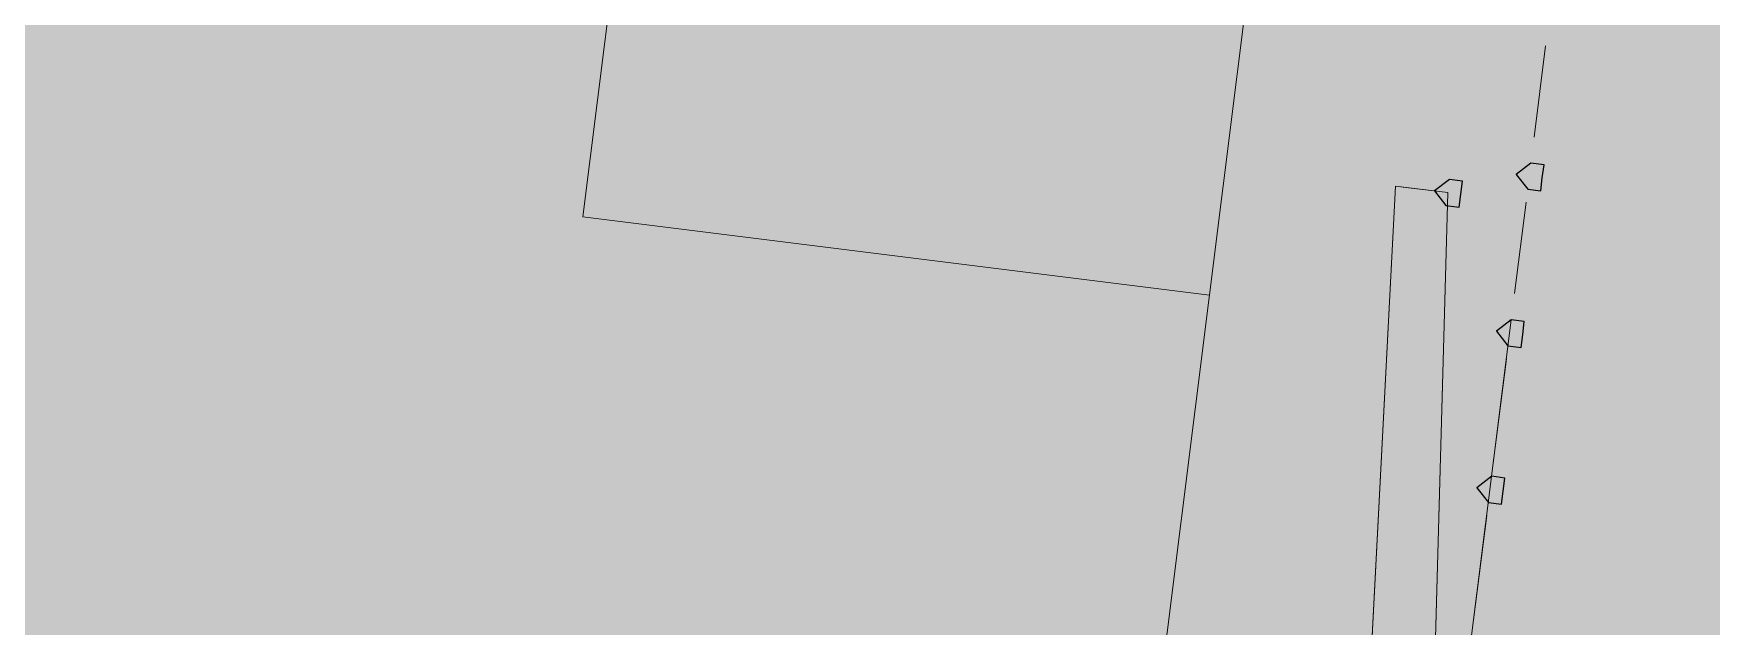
# Model space of a CAD drawing. Header units: metres. Extents: x -4 to 509425, y 7549 to 4732445.
# Drawn here: x 476032.604 to 476033.684, y 4719776.714 to 4719777.096 of the extents above; entities that cross this region are included whole.
import ezdxf

# ---------------------------------------------------------------- set-up
doc = ezdxf.new("R2010")
doc.units = ezdxf.units.M
doc.header["$LTSCALE"] = 0.01
doc.header["$MEASUREMENT"] = 0
doc.layers.get('0').update_dxf_attribs({"lineweight": 0})
doc.layers.add('_SUBESTACIÓN', color=1, linetype='Continuous')
doc.layers.add('SUBESTACION LA VID', color=253, linetype='Continuous')

# ---------------------------------------------------------------- blocks, each defined once
blk = doc.blocks.new('A$Cfff6051d')
at = {"layer": 'SUBESTACION LA VID', "transparency": 33554687}
h = blk.add_hatch(color=256, dxfattribs=at)
h.dxf.hatch_style = 2
h.paths.add_polyline_path([(476033.5749, 4719777.003), (476033.576, 4719777.0114), (476033.5676, 4719777.0125), (476033.5581, 4719777.0051), (476033.5655, 4719776.9957), (476033.5739, 4719776.9946)])
h = blk.add_hatch(color=256, dxfattribs=at)
h.dxf.hatch_style = 2
h.paths.add_polyline_path([(476033.5749, 4719777.003), (476033.576, 4719777.0114), (476033.5676, 4719777.0125), (476033.5581, 4719777.0051), (476033.5655, 4719776.9957), (476033.5739, 4719776.9946)])
h = blk.add_hatch(color=256, dxfattribs=at)
h.dxf.hatch_style = 2
h.paths.add_polyline_path([(476033.5749, 4719777.003), (476033.576, 4719777.0114), (476033.5676, 4719777.0125), (476033.5581, 4719777.0051), (476033.5655, 4719776.9957), (476033.5739, 4719776.9946)])
h = blk.add_hatch(color=256, dxfattribs=at)
h.dxf.hatch_style = 2
h.paths.add_polyline_path([(476033.5749, 4719777.003), (476033.576, 4719777.0114), (476033.5676, 4719777.0125), (476033.5581, 4719777.0051), (476033.5655, 4719776.9957), (476033.5739, 4719776.9946)])
h = blk.add_hatch(color=256, dxfattribs=at)
h.dxf.hatch_style = 2
h.paths.add_polyline_path([(476033.5224, 4719776.9925), (476033.5235, 4719777.0009), (476033.5151, 4719777.002), (476033.5056, 4719776.9946), (476033.5129, 4719776.9852), (476033.5213, 4719776.9841)])
h = blk.add_hatch(color=256, dxfattribs=at)
h.dxf.hatch_style = 2
h.paths.add_polyline_path([(476033.5623, 4719776.9022), (476033.5633, 4719776.9106), (476033.5549, 4719776.9117), (476033.5455, 4719776.9043), (476033.5528, 4719776.8949), (476033.5612, 4719776.8938)])
h = blk.add_hatch(color=256, dxfattribs=at)
h.dxf.hatch_style = 2
h.paths.add_polyline_path([(476033.5623, 4719776.9022), (476033.5633, 4719776.9106), (476033.5549, 4719776.9117), (476033.5455, 4719776.9043), (476033.5528, 4719776.8949), (476033.5612, 4719776.8938)])
h = blk.add_hatch(color=256, dxfattribs=at)
h.dxf.hatch_style = 2
h.paths.add_polyline_path([(476033.5623, 4719776.9022), (476033.5633, 4719776.9106), (476033.5549, 4719776.9117), (476033.5455, 4719776.9043), (476033.5528, 4719776.8949), (476033.5612, 4719776.8938)])
h = blk.add_hatch(color=256, dxfattribs=at)
h.dxf.hatch_style = 2
h.paths.add_polyline_path([(476033.5623, 4719776.9022), (476033.5633, 4719776.9106), (476033.5549, 4719776.9117), (476033.5455, 4719776.9043), (476033.5528, 4719776.8949), (476033.5612, 4719776.8938)])
h = blk.add_hatch(color=256, dxfattribs=at)
h.dxf.hatch_style = 2
h.paths.add_polyline_path([(476033.5496, 4719776.8014), (476033.5507, 4719776.8098), (476033.5423, 4719776.8109), (476033.5328, 4719776.8035), (476033.5402, 4719776.7941), (476033.5486, 4719776.793)])
h = blk.add_hatch(color=256, dxfattribs=at)
h.dxf.hatch_style = 2
h.paths.add_polyline_path([(476033.5496, 4719776.8014), (476033.5507, 4719776.8098), (476033.5423, 4719776.8109), (476033.5328, 4719776.8035), (476033.5402, 4719776.7941), (476033.5486, 4719776.793)])
h = blk.add_hatch(color=256, dxfattribs=at)
h.dxf.hatch_style = 2
h.paths.add_polyline_path([(476033.5496, 4719776.8014), (476033.5507, 4719776.8098), (476033.5423, 4719776.8109), (476033.5328, 4719776.8035), (476033.5402, 4719776.7941), (476033.5486, 4719776.793)])
h = blk.add_hatch(color=256, dxfattribs=at)
h.dxf.hatch_style = 2
h.paths.add_polyline_path([(476033.5496, 4719776.8014), (476033.5507, 4719776.8098), (476033.5423, 4719776.8109), (476033.5328, 4719776.8035), (476033.5402, 4719776.7941), (476033.5486, 4719776.793)])
at = {"layer": 'SUBESTACION LA VID', "lineweight": 15}
for p, q in [((476033.577, 4719777.0881), (476033.5697, 4719777.0293)), ((476033.577, 4719777.0881), (476033.5697, 4719777.0293)), ((476033.577, 4719777.0881), (476033.5697, 4719777.0293)), ((476033.577, 4719777.0881), (476033.5697, 4719777.0293)), ((476033.4624, 4719776.6502), (476033.4804, 4719776.9978)), ((476033.5044, 4719776.645), (476033.514, 4719776.9936)), ((476033.5644, 4719776.9873), (476033.557, 4719776.9285)), ((476033.5644, 4719776.9873), (476033.557, 4719776.9285)), ((476033.5644, 4719776.9873), (476033.557, 4719776.9285)), ((476033.5644, 4719776.9873), (476033.557, 4719776.9285)), ((476033.3969, 4719775.6516), (476033.5549, 4719776.9117)), ((476033.5518, 4719776.8865), (476033.5433, 4719776.8193)), ((476033.5518, 4719776.8865), (476033.5433, 4719776.8193)), ((476033.5518, 4719776.8865), (476033.5433, 4719776.8193)), ((476033.5518, 4719776.8865), (476033.5433, 4719776.8193)), ((476033.5391, 4719776.7857), (476033.5307, 4719776.7185)), ((476033.5391, 4719776.7857), (476033.5307, 4719776.7185)), ((476033.5391, 4719776.7857), (476033.5307, 4719776.7185)), ((476033.5391, 4719776.7857), (476033.5307, 4719776.7185))]:
    blk.add_line(p, q, dxfattribs=at)
for points in [[(476033.7387, 4719776.8801), (476034.1503, 4719776.8285), (476034.2303, 4719777.4669), (476033.0375, 4719777.6165), (476032.9574, 4719776.978), (476033.3607, 4719776.9275)], [(476033.5484, 4719776.247), (476033.6576, 4719776.2333), (476033.7924, 4719777.3085), (476033.4144, 4719777.3559), (476033.2796, 4719776.2807), (476033.3888, 4719776.267)], [(476033.4804, 4719776.9978), (476033.514, 4719776.9936), (476033.5044, 4719776.645)], [(476033.4624, 4719776.6502), (476033.4804, 4719776.9978)], [(476033.514, 4719776.9936), (476033.4888, 4719776.9967), (476033.4804, 4719776.9978)]]:
    blk.add_lwpolyline(points, dxfattribs=at)
at = {"layer": 'SUBESTACION LA VID'}
for points in [[(476033.5749, 4719777.003), (476033.576, 4719777.0114), (476033.5676, 4719777.0125), (476033.5581, 4719777.0051), (476033.5655, 4719776.9957), (476033.5739, 4719776.9946)], [(476033.5749, 4719777.003), (476033.576, 4719777.0114), (476033.5676, 4719777.0125), (476033.5581, 4719777.0051), (476033.5655, 4719776.9957), (476033.5739, 4719776.9946)], [(476033.5749, 4719777.003), (476033.576, 4719777.0114), (476033.5676, 4719777.0125), (476033.5581, 4719777.0051), (476033.5655, 4719776.9957), (476033.5739, 4719776.9946)], [(476033.5749, 4719777.003), (476033.576, 4719777.0114), (476033.5676, 4719777.0125), (476033.5581, 4719777.0051), (476033.5655, 4719776.9957), (476033.5739, 4719776.9946)], [(476033.5224, 4719776.9925), (476033.5235, 4719777.0009), (476033.5151, 4719777.002), (476033.5056, 4719776.9946), (476033.5129, 4719776.9852), (476033.5213, 4719776.9841)], [(476033.5623, 4719776.9022), (476033.5633, 4719776.9106), (476033.5549, 4719776.9117), (476033.5455, 4719776.9043), (476033.5528, 4719776.8949), (476033.5612, 4719776.8938)], [(476033.5623, 4719776.9022), (476033.5633, 4719776.9106), (476033.5549, 4719776.9117), (476033.5455, 4719776.9043), (476033.5528, 4719776.8949), (476033.5612, 4719776.8938)], [(476033.5623, 4719776.9022), (476033.5633, 4719776.9106), (476033.5549, 4719776.9117), (476033.5455, 4719776.9043), (476033.5528, 4719776.8949), (476033.5612, 4719776.8938)], [(476033.5623, 4719776.9022), (476033.5633, 4719776.9106), (476033.5549, 4719776.9117), (476033.5455, 4719776.9043), (476033.5528, 4719776.8949), (476033.5612, 4719776.8938)], [(476033.5496, 4719776.8014), (476033.5507, 4719776.8098), (476033.5423, 4719776.8109), (476033.5328, 4719776.8035), (476033.5402, 4719776.7941), (476033.5486, 4719776.793)], [(476033.5496, 4719776.8014), (476033.5507, 4719776.8098), (476033.5423, 4719776.8109), (476033.5328, 4719776.8035), (476033.5402, 4719776.7941), (476033.5486, 4719776.793)], [(476033.5496, 4719776.8014), (476033.5507, 4719776.8098), (476033.5423, 4719776.8109), (476033.5328, 4719776.8035), (476033.5402, 4719776.7941), (476033.5486, 4719776.793)], [(476033.5496, 4719776.8014), (476033.5507, 4719776.8098), (476033.5423, 4719776.8109), (476033.5328, 4719776.8035), (476033.5402, 4719776.7941), (476033.5486, 4719776.793)]]:
    blk.add_lwpolyline(points, close=True, dxfattribs=at)
at = {"layer": 'SUBESTACION LA VID', "lineweight": 0}
for points in [[(476033.5749, 4719777.003), (476033.576, 4719777.0114), (476033.5676, 4719777.0125), (476033.5581, 4719777.0051), (476033.5655, 4719776.9957), (476033.5739, 4719776.9946)], [(476033.5749, 4719777.003), (476033.576, 4719777.0114), (476033.5676, 4719777.0125), (476033.5581, 4719777.0051), (476033.5655, 4719776.9957), (476033.5739, 4719776.9946)], [(476033.5749, 4719777.003), (476033.576, 4719777.0114), (476033.5676, 4719777.0125), (476033.5581, 4719777.0051), (476033.5655, 4719776.9957), (476033.5739, 4719776.9946)], [(476033.5749, 4719777.003), (476033.576, 4719777.0114), (476033.5676, 4719777.0125), (476033.5581, 4719777.0051), (476033.5655, 4719776.9957), (476033.5739, 4719776.9946)], [(476033.5224, 4719776.9925), (476033.5235, 4719777.0009), (476033.5151, 4719777.002), (476033.5056, 4719776.9946), (476033.5129, 4719776.9852), (476033.5213, 4719776.9841)], [(476033.5623, 4719776.9022), (476033.5633, 4719776.9106), (476033.5549, 4719776.9117), (476033.5455, 4719776.9043), (476033.5528, 4719776.8949), (476033.5612, 4719776.8938)], [(476033.5623, 4719776.9022), (476033.5633, 4719776.9106), (476033.5549, 4719776.9117), (476033.5455, 4719776.9043), (476033.5528, 4719776.8949), (476033.5612, 4719776.8938)], [(476033.5623, 4719776.9022), (476033.5633, 4719776.9106), (476033.5549, 4719776.9117), (476033.5455, 4719776.9043), (476033.5528, 4719776.8949), (476033.5612, 4719776.8938)], [(476033.5623, 4719776.9022), (476033.5633, 4719776.9106), (476033.5549, 4719776.9117), (476033.5455, 4719776.9043), (476033.5528, 4719776.8949), (476033.5612, 4719776.8938)], [(476033.5496, 4719776.8014), (476033.5507, 4719776.8098), (476033.5423, 4719776.8109), (476033.5328, 4719776.8035), (476033.5402, 4719776.7941), (476033.5486, 4719776.793)], [(476033.5496, 4719776.8014), (476033.5507, 4719776.8098), (476033.5423, 4719776.8109), (476033.5328, 4719776.8035), (476033.5402, 4719776.7941), (476033.5486, 4719776.793)], [(476033.5496, 4719776.8014), (476033.5507, 4719776.8098), (476033.5423, 4719776.8109), (476033.5328, 4719776.8035), (476033.5402, 4719776.7941), (476033.5486, 4719776.793)], [(476033.5496, 4719776.8014), (476033.5507, 4719776.8098), (476033.5423, 4719776.8109), (476033.5328, 4719776.8035), (476033.5402, 4719776.7941), (476033.5486, 4719776.793)]]:
    blk.add_lwpolyline(points, close=True, dxfattribs=at)

msp = doc.modelspace()

# ---------------------------------------------------------------- hatches: boundary and pattern name
at = {"layer": '_SUBESTACIÓN', "transparency": 33554559}
h = msp.add_hatch(color=1, dxfattribs=at)
h.dxf.hatch_style = 1
h.paths.add_polyline_path([(475968.6399, 4719805.825), (476089.9386, 4719790.615), (476078.1686, 4719696.74), (475956.8686, 4719711.9502)])

# ---------------------------------------------------------------- block references
at = {"linetype": 'Continuous'}
msp.add_blockref('A$Cfff6051d', (0, 0), dxfattribs=at)

doc.saveas('drawing.dxf')
